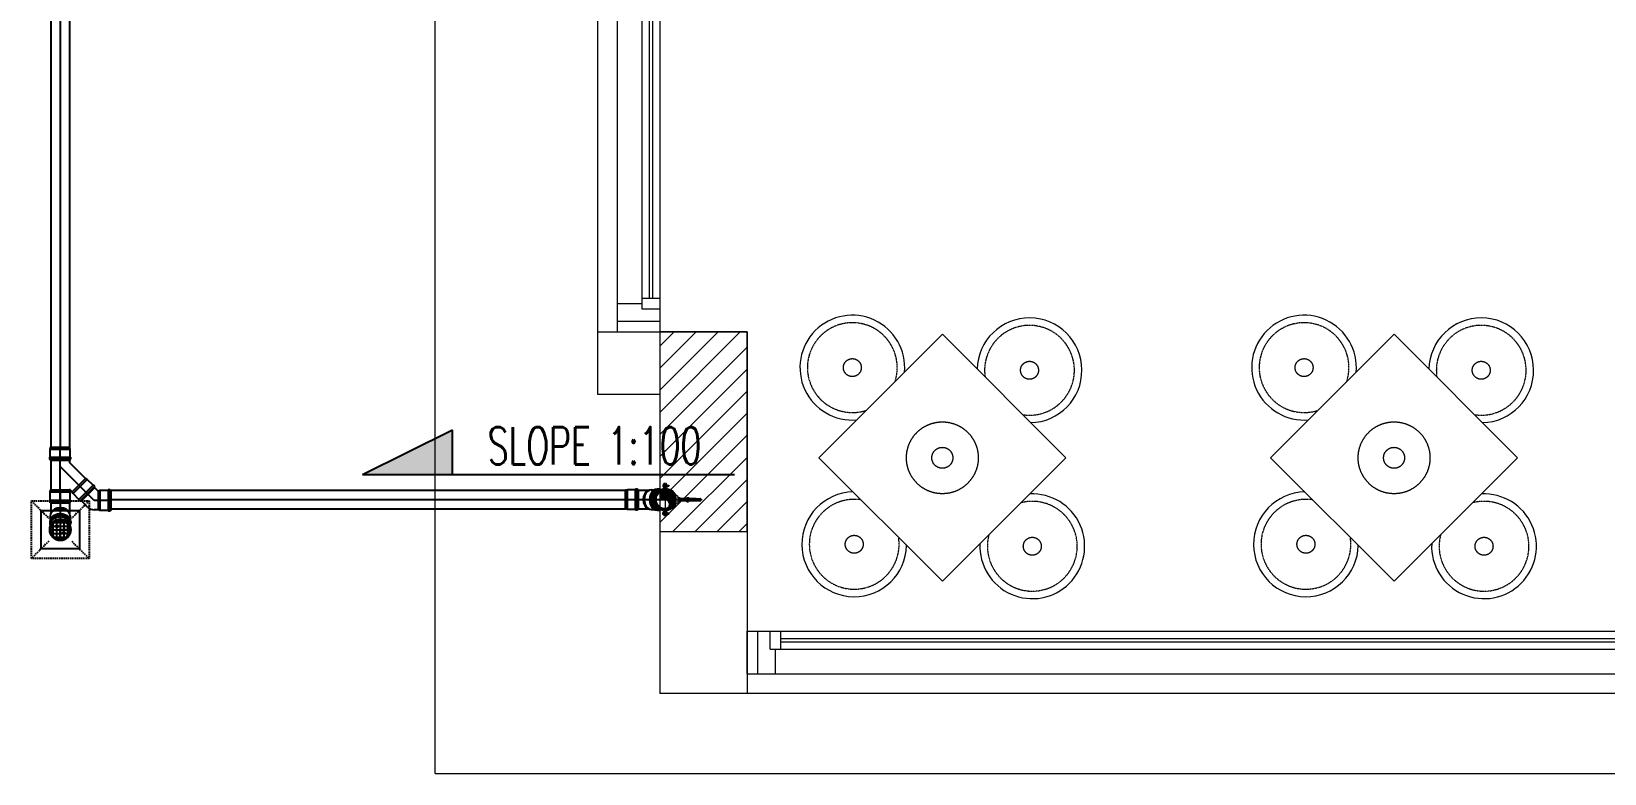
# Model space of a CAD drawing. Header units: metres. Extents: x 1587 to 89247, y -60 to 14723.
# Drawn here: x 41489 to 47796, y -60 to 2914 of the extents above; entities that cross this region are included whole.
import ezdxf
from ezdxf.enums import TextEntityAlignment as Align

# ---------------------------------------------------------------- set-up
doc = ezdxf.new("R2010")
doc.units = ezdxf.units.M
doc.header["$LTSCALE"] = 10
doc.set_wipeout_variables(frame=1)
for name, pattern in [('DASHED', [19.049999999999997, 12.7, -6.35]), ('Hidden', [9.524999999999999, 6.35, -3.175]), ('HIDDEN2', [4.762499999999999, 3.175, -1.5875]), ('xp-KFCM inline base$0$DASH9', [0.1111, 0.0741, -0.037])]:
    doc.linetypes.add(name, pattern=pattern)
doc.layers.get('0').update_dxf_attribs({"color": 253, "lineweight": 0})
for name, color, linetype in [('CCC-DR-FITTING', 11, 'Continuous'), ('CCC-PIPE-WP-75', 5, 'Continuous'), ('CCC-PIPE-WP-75-SingleLine', 3, 'Continuous'), ('M - BLOCKOUT', 1, 'HIDDEN2'), ('MEC - FLOOR DRAIN', 4, 'Continuous')]:
    doc.layers.add(name, color=color, linetype=linetype)
doc.layers.add('CCC-ME-TEXT', color=7, linetype='Continuous', lineweight=25)
doc.layers.add('PL-DR-FITTING', color=3, linetype='Continuous', lineweight=0)
doc.styles.add('ROMAN', font='ROMANS.shx', dxfattribs={"width": 0.75})
doc.styles.add('ROMANS', font='romans.shx', dxfattribs={"width": 0.75})

# ---------------------------------------------------------------- blocks, each defined once
blk = doc.blocks.new('*U505')
for p, q in [((-64.54802558384836, 0.7671526623889804), (-64.54802558384836, 5.370068600401282)), ((-47.58820514101535, 5.370068600401282), (-64.54802558384836, 5.370068600401282)), ((-47.58820514101535, 0.7671526623889804), (-64.54802558384836, 0.7671526623889804)), ((-59.18497995939105, 9.483690527267754), (-59.875417297706, 9.085066342726348)), ((-59.875417297706, 5.370068600401282), (-59.875417297706, 9.085066342726348)), ((-59.18497995939105, 9.483690527267754), (-52.28060659300536, 9.483690527267754)), ((-58.0342512410134, -0.7671526512131095), (-58.0342512410134, 0.7671526623889804)), ((-57.80410528555512, 5.370068600401282), (-57.80410528555512, 9.085066342726348)), ((-53.66148126684129, 5.370068600401282), (-53.66148126684129, 9.086071528494356)), ((-53.43133531417698, -0.7671526512131095), (-53.43133531417698, 0.7671526623889804)), ((-52.28060659300536, 9.483690527267754), (-51.59016925748438, 9.085066342726348)), ((-51.59016925748438, 5.370068600401282), (-51.59016925748438, 9.085066342726348)), ((47.58820514101535, 5.370068600401282), (64.5480256062001, 5.370068600401282)), ((47.58820514101535, 0.7671526623889804), (64.5480256062001, 0.7671526623889804)), ((52.28060659300536, 9.483690527267754), (51.59016925748438, 9.085066342726348)), ((51.59016925748438, 5.370068600401282), (51.59016925748438, 9.085066342726348)), ((59.18497995939105, 9.483690527267754), (52.28060659300536, 9.483690527267754)), ((53.43133531417698, -0.7671526512131095), (53.43133531417698, 0.7671526623889804)), ((53.66148126684129, 5.370068600401282), (53.66148126684129, 9.086071528494356)), ((57.80410528555512, 5.370068600401282), (57.80410528555512, 9.085066342726348)), ((58.0342512410134, -0.7671526512131095), (58.0342512410134, 0.7671526623889804)), ((59.18497995939105, 9.483690527267754), (59.875417297706, 9.085066342726348)), ((59.875417297706, 5.370068600401282), (59.875417297706, 9.085066342726348)), ((64.5480256062001, 0.7671526623889804), (64.5480256062001, 5.370068600401282)), ((-64.54802558384836, -5.370068600401282), (-64.54802558384836, -0.7671526512131095)), ((-47.58820514101535, -0.7671526512131095), (-64.54802558384836, -0.7671526512131095)), ((-47.58820514101535, -5.370068600401282), (-64.54802558384836, -5.370068600401282)), ((-59.92309338692576, -5.915431726723909), (-59.92309338692576, -8.892278968356548)), ((-51.63784534670412, -5.915431726723909), (-59.92309338692576, -5.915431726723909)), ((-59.23265605140477, -9.290903152897952), (-59.92309338692576, -8.892278968356548)), ((-52.32828268222512, -9.290903152897952), (-59.23265605140477, -9.290903152897952)), ((-58.08192733023314, -9.290903412736954), (-58.08192733023314, -14.8405728098005)), ((-53.47901138104498, -14.8405728098005), (-58.08192733023314, -14.8405728098005)), ((-58.02722801361233, -10.46626361086964), (-53.48768154345453, -10.86342246830463)), ((-58.02722801361233, -11.98522587306797), (-53.48768154345453, -12.38238472770899)), ((-58.02722801361233, -13.50418813247233), (-53.48768154345453, -13.90134698990732)), ((-57.85178137756885, -5.915431726723909), (-57.85178137756885, -8.893284165300427)), ((-53.70915735606104, -5.915431726723909), (-53.70915735606104, -8.892278968356548)), ((-53.47901138104498, -9.290903412736954), (-53.47901138104498, -14.8405728098005)), ((-52.32828268222512, -9.290903152897952), (-51.63784534670412, -8.892278968356548)), ((-51.63784534670412, -5.915431726723909), (-51.63784534670412, -8.892278968356548)), ((-11.5072898408398, -50.93792029470205), (11.5072898408398, -50.93792029470205)), ((-8.63046739809215, -51.48130997736007), (-8.63046739809215, -58.23225335776806)), ((-6.904373914003372, -58.69790795818699), (6.712585751898586, -58.69254494744382)), ((-5.178280429914593, -51.48130997736007), (-5.178280429914593, -58.23225335776806)), ((-4.576645690016448, -58.69699118735297), (-4.57664568999638, -86.98252652649579)), ((-3.912381193591441, -86.88532934479049), (-3.912381193600594, -58.69672956818249)), ((3.679705565795302, -63.58845077175647), (-3.912381193600594, -61.51753302756697)), ((-3.835763286799192, -51.27239086478948), (-3.835763286799192, -50.93792029470205)), ((-1.563889860670315, -37.49999999412832), (-1.563889860664858, -37.52891947791068)), ((3.759145380006943, -86.86510759619019), (3.759145379997789, -58.69370815367439)), ((3.835763286799192, -51.27239086478948), (3.835763286799192, -50.93792029470205)), ((4.55211607273668, -58.69339584385308), (4.552116072745833, -86.9786605733175)), ((5.178280429914593, -51.48130997736007), (5.178280429914593, -58.23225335776806)), ((8.246891054324804, -51.48130997736007), (8.246891054324804, -58.23225335776806)), ((47.58820514101535, -0.7671526512131095), (64.5480256062001, -0.7671526512131095)), ((47.58820514101535, -5.370068600401282), (64.5480256062001, -5.370068600401282)), ((51.63784534670412, -5.915431726723909), (51.63784534670412, -8.892278968356548)), ((51.63784534670412, -5.915431726723909), (59.92309338692576, -5.915431726723909)), ((52.32828268222512, -9.290903152897952), (51.63784534670412, -8.892278968356548)), ((52.32828268222512, -9.290903152897952), (59.23265605140477, -9.290903152897952)), ((53.47901138104498, -9.290903412736954), (53.47901138104498, -14.8405728098005)), ((53.47901138104498, -14.8405728098005), (58.08192733023314, -14.8405728098005)), ((58.02722801361233, -10.46626361086964), (53.48768154345453, -10.86342246830463)), ((58.02722801361233, -11.98522587306797), (53.48768154345453, -12.38238472770899)), ((58.02722801361233, -13.50418813247233), (53.48768154345453, -13.90134698990732)), ((53.70915735606104, -5.915431726723909), (53.70915735606104, -8.892278968356548)), ((57.85178137756885, -5.915431726723909), (57.85178137756885, -8.893284165300427)), ((58.08192733023314, -9.290903412736954), (58.08192733023314, -14.8405728098005)), ((59.23265605140477, -9.290903152897952), (59.92309338692576, -8.892278968356548)), ((59.92309338692576, -5.915431726723909), (59.92309338692576, -8.892278968356548)), ((64.5480256062001, -5.370068600401282), (64.5480256062001, -0.7671526512131095)), ((-8.630467398082995, -87.0840348497736), (-8.630467398082995, -93.83497823018159)), ((-6.904373913994219, -94.30063283060049), (6.712585751907739, -94.29526981985727)), ((-4.576645690007295, -122.4948260408059), (-5.575437898738469, -140.6895688908339)), ((-5.17828042990544, -87.0840348497736), (-5.17828042990544, -93.83497823018159)), ((-1.28040573186257, -124.4786749972195), (-4.721417482933188, -124.285143139416)), ((-4.576645690001838, -94.29971605976651), (-4.576645690007295, -122.4948260408059)), ((3.679705565795302, -68.19136670976877), (-3.912381193600594, -66.12044896557927)), ((3.679705565795302, -72.79428264778107), (-3.912381193600594, -70.72336490359156)), ((3.679705565795302, -77.39719858579338), (-3.912381193600594, -75.32628084160388)), ((3.679705565795302, -82.00011452380569), (-3.912381193600594, -79.92919677961619)), ((-3.912381193591441, -124.3306455357165), (-3.912381193591441, -94.299454440596)), ((3.679705565804455, -99.19117564416997), (-3.912381193591441, -97.12025789998047)), ((3.679705565804455, -103.7940915821823), (-3.912381193591441, -101.7231738379927)), ((3.679705565804455, -108.3970075201946), (-3.912381193591441, -106.3260897760051)), ((3.679705565804455, -112.9999234582069), (-3.912381193591441, -110.9290057140174)), ((3.679705565804455, -117.6028393962192), (-3.912381193591441, -115.5319216520297)), ((-0.9892297452224151, -120.0852798136116), (-2.21901949959823, -141.9510384002865)), ((0.9647001503126963, -120.0852798136116), (2.194489885130737, -141.9510384002865)), ((1.25587611460111, -124.4786749972195), (4.696887868465696, -124.285143139416)), ((3.759145380006943, -124.3378843233154), (3.7591453800124, -94.2964330261316)), ((4.552116072745833, -94.29612071628837), (4.552116072745833, -122.4948260408059)), ((4.552116072745833, -122.4948260408059), (5.575437921108517, -140.6895688908339)), ((5.178280429923746, -87.0840348497736), (5.178280429923746, -93.83497823018159)), ((8.24689105433396, -87.0840348497736), (8.24689105433396, -93.83497823018159)), ((-5.575437898738469, -140.6895688908339), (9.153676479284161e-12, -145.1273569833652)), ((-2.21901949959823, -141.9510384002865), (-4.151676999395873, -141.84234049415)), ((1.371295510800395, -127.3145773742513), (-1.395825105710114, -127.3145773742513)), ((5.575437921108517, -140.6895688908339), (9.153676479284161e-12, -145.1273569833652)), ((2.194489885130737, -141.9510384002865), (4.127147404486154, -141.84234049415))]:
    blk.add_line(p, q)
at = {"color": 8}
for p, q in [((-55.73279327619822, -16.84983611293137), (-55.73279327619822, 10.81516465265304)), ((0, 0), (-45.26200674297797, 0)), ((0, 0), (0, 45.26200674296705)), ((0, 0), (45.26200674297797, 0)), ((0, 0), (0, -45.26200674296705)), ((55.73279327619822, -16.84983611293137), (55.73279327619822, 10.81516465265304)), ((-56.89234139677136, -9.806072196923195), (-54.62256816029548, -10.00465162005275)), ((-56.89234139677136, -11.32503445912152), (-54.62256816029548, -11.52361387945711)), ((-56.89234139677136, -12.84399671852588), (-54.62256816029548, -13.04257614165544)), ((-56.89234139677136, -14.36295898072421), (-54.62256816029548, -14.56153840385377)), ((2.145400263369083, -60.86847544368356), (-2.457515685819089, -59.61292336229235)), ((56.89234139677136, -9.806072196923195), (54.62256816029548, -10.00465162005275)), ((56.89234139677136, -11.32503445912152), (54.62256816029548, -11.52361388225108)), ((56.89234139677136, -12.84399671852588), (54.62256816029548, -13.04257614165544)), ((56.89234139677136, -14.36295898072421), (54.62256816029548, -14.56153840385377)), ((2.145400263369083, -65.47139138169587), (-2.457515685819089, -64.21583930309862)), ((2.145400263369083, -70.07430731970818), (-2.457515685819089, -68.81875524111092)), ((2.145400263369083, -74.67722325772047), (-2.457515685819089, -73.42167117912322)), ((2.145400263369083, -79.28013919573276), (-2.457515685819089, -78.02458711713551)), ((2.145400263378237, -96.47120031609707), (-2.457515685809935, -95.21564823470585)), ((2.145400263378237, -101.0741162541094), (-2.457515685809935, -99.8185641755121)), ((2.145400263378237, -105.6770321921217), (-2.457515685809935, -104.4214801135245)), ((2.145400263378237, -110.279948130134), (-2.457515685809935, -109.0243960515368)), ((2.145400263378237, -114.8828640681462), (-2.457515685809935, -113.6273119895491)), ((0.7717601107524975, -125.0936952453271), (-0.7913838056755917, -125.0936952453271)), ((-2.130713509386564, -140.3809510689393), (-5.571725260457184, -140.1874192111359)), ((-1.844892597748125, -135.2990326551885), (-5.285904348818745, -135.1055007862092)), ((-1.515337337730612, -129.6354345303194), (-4.956349088801231, -129.4419026725159)), ((1.490807742820893, -129.6354345303194), (4.93181947153977, -129.4419026725159)), ((1.820362980486665, -135.2990326551885), (5.261374731557283, -135.1055007862092)), ((2.106183914476846, -140.3809510689393), (5.547195643195723, -140.1874192111359))]:
    blk.add_line(p, q, dxfattribs=at)
at = {"color": 8, "linetype": 'Continuous', "ltscale": 500}
blk.add_line((-5.457000000000001e-12, -42.3000000023967), (-1.760323520715839e-12, -148.6670980363856), dxfattribs=at)
blk.add_circle((0, 0), 37.49999893217305)
for centre, radius, start, end in [((-47.58820514101535, 8.438679224811494), 3.068610626642477, 270, 349.9444338097729), ((-47.58820514101535, 8.438679224811494), 7.671526566606192, 270, 349.9444338097729), ((0, 0), 45.26200674297654, 10.05556619022704, 169.9444338097729), ((0, 0), 40.65909080301282, 10.05556619022704, 169.9444338097729), ((47.58820514101535, 8.438679224811494), 7.671526566606192, 190.055566190227, 270), ((47.58820514101535, 8.438679224811494), 3.068610626642477, 190.055566190227, 270), ((-47.58820514101535, -8.438679224811494), 7.671526566606192, 10.05556619022704, 90), ((-47.58820514101535, -8.438679224811494), 3.068610626642477, 10.05556619022704, 90), ((0, 0), 45.26200674297654, 190.055566190227, 244.3523364560024), ((0, 0), 40.65909080301282, 190.055566190227, 349.9444338097729), ((-22.24742704164237, -46.33500435668975), 6.137221253284954, 0, 64.35233647681198), ((-11.5072898408398, -46.33500435668975), 4.602915939963715, 180, 270), ((-6.904373914003372, -54.44763358589262), 3.431978208940595, 59.80502250757799, 120.194977492422), ((-6.904373914003372, -55.2659297492355), 3.431978208940595, 239.805022507578, 300.194977492422), ((0, -80.3390357438475), 29.31864466235524, 79.82701165660345, 100.1729883433965), ((0, -29.37452758010477), 29.31864466235524, 259.8270116566035, 280.1729883433965), ((6.712585751898586, -53.80833969824015), 2.787321318937503, 56.60151157912737, 123.3984884208726), ((6.712585751898586, -55.90522362850606), 2.787321318937503, 236.6015115791273, 303.3984884208726), ((11.5072898408398, -46.33500435668975), 4.602915939963715, 270, 0), ((22.24742704164237, -46.33500435668975), 6.137221253284954, 115.647663523188, 180), ((0, 0), 45.26200674297654, 295.647663523188, 349.9444338097729), ((47.58820514101535, -8.438679224811494), 7.671526566606192, 90, 169.9444338097729), ((47.58820514101535, -8.438679224811494), 3.068610626642477, 90, 169.9444338097729), ((-6.904373913994219, -90.05035845830606), 3.431978208940595, 59.80502250757799, 120.194977492422), ((-6.904373913994219, -90.86865462164899), 3.431978208940595, 239.805022507578, 300.194977492422), ((9.153676479284161e-12, -115.941760616261), 29.31864466235524, 79.82701165660345, 100.1729883433965), ((9.153676479284161e-12, -64.97725245251827), 29.31864466235524, 259.8270116566035, 280.1729883433965), ((6.712585751907739, -89.41106457065369), 2.787321318937503, 56.60151157912737, 123.3984884208726), ((6.712585751907739, -91.5079485009196), 2.787321318937503, 236.6015115791273, 303.3984884208726)]:
    blk.add_arc(centre, radius, start, end)
at = {"extrusion": (0, 0, -1)}
for centre, major_axis, ratio, start_param, end_param in [((-58.82865368854254, 7.744895774871111), (-1.193409375946336, 1.193409375946336), 0.9999999951482627, 0.1952839521569907, 1.438727970069491), ((-52.63693286664785, 7.744895774871111), (-1.193409375946335, -1.193409375946336), 0.999999995148263, 1.702864683520301, 2.946308701432801), ((-58.87632977776229, -7.55210840050131), (-1.193409371572551, -1.193409371572551), 0.9999999963519088, 4.844457337267216, 6.087901355251717), ((-52.6846089558676, -7.55210840050131), (-1.19340937157255, 1.19340937157255), 0.9999999963519088, 3.336876605517661, 4.580320623502163)]:
    blk.add_ellipse(centre, major_axis=major_axis, ratio=ratio, start_param=start_param, end_param=end_param, dxfattribs=at)
at = {"extrusion": (0, 0, -0.9999999999999998)}
for centre, major_axis, ratio, start_param, end_param in [((-55.73129337374121, 2.904150394722819), (-4.609786940713256, 4.609786940713256), 0.9999999974476272, 0.4618276377377755, 1.108483397742852), ((-55.78196927066892, -2.711363020353019), (-4.609786953152189, -4.609786953152189), 0.9999999999137966, 5.174216617069922, 5.820872376542707)]:
    blk.add_ellipse(centre, major_axis=major_axis, ratio=ratio, start_param=start_param, end_param=end_param, dxfattribs=at)
for centre, major_axis, ratio, start_param, end_param in [((52.63693286664785, 7.744895774871111), (-1.193409375946335, 1.193409375946336), 0.999999995148263, 4.844457337110094, 6.087901355022595), ((55.73129337374121, 2.904150394722819), (-4.609786940713256, -4.609786940713256), 0.9999999974476272, 3.603420291327568, 4.250076051332645), ((58.82865368854254, 7.744895774871111), (-1.193409375946336, -1.193409375946336), 0.9999999951482627, 3.336876605746783, 4.580320623659284), ((52.6846089558676, -7.55210840050131), (-1.19340937157255, -1.19340937157255), 0.9999999963519088, 0.1952839519278686, 1.43872796991237), ((55.78196927066892, -2.711363020353019), (-4.609786953152189, 4.609786953152189), 0.9999999999137966, 2.032623963480129, 2.679279722952914), ((58.87632977776229, -7.55210840050131), (-1.193409371572551, 1.193409371572551), 0.9999999963519088, 1.702864683677423, 2.946308701661924)]:
    blk.add_ellipse(centre, major_axis=major_axis, ratio=ratio, start_param=start_param, end_param=end_param)
blk = doc.blocks.new('*U484')
h = blk.add_hatch(color=8)
edge = h.paths.add_edge_path()
edge.add_arc((-5.47926898360514e-13, 18.75), 18.75, 89.99999999999972, 270.0000000000017)
edge.add_arc((8.051574129013955e-13, -18.75), 18.75, -90.00000000000392, 90.0000000000025, ccw=False)
edge.add_arc((2.210970588587081e-12, 3.784030033759933e-26), 37.5, 90.00000000000551, 269.9999999999959, ccw=False)
at = {"color": 8, "linetype": 'Continuous', "ltscale": 500}
blk.add_line((159.2349794794895, -5.797999999999999e-12), (-4.547e-13, 0), dxfattribs=at)
for p, q in [((24.81499929160191, 37.49999999853907), (19.57140772432785, 37.49999999853907)), ((24.81499928975927, 39.89999998884702), (27.46664971876408, 39.89999998884702)), ((32.76995058282546, 42.3000000082522), (27.46664971944347, 42.29999999369947)), ((56.10447434789103, 39.900000003397), (42.70171780873122, 39.900000003397)), ((107.4849794734973, 37.49999999853907), (65.74190139772645, 37.49999999853907)), ((107.4849794734978, 39.90000000339785), (111.2349794769902, 39.90000000339768)), ((107.4849794734978, 39.90000000339785), (107.4849794734909, -39.89999998884872)), ((111.2349794769902, 42.3000000082522), (118.7349794839752, 42.30000000825151)), ((111.2349794769902, 42.3000000082522), (111.234979462431, -42.29999999370358)), ((118.7349794839752, 42.30000000825151), (118.734979469416, -42.29999999370425)), ((118.7349794839752, 39.900000003397), (151.7349794797842, 39.9000000033941)), ((151.7349794797842, 39.9000000033941), (151.7349794652254, -39.89999998885246)), ((151.7349794797842, 39.89999999611809), (159.2349794867686, 37.49999999853907)), ((159.2349794867686, 37.49999999853907), (159.2349794722108, -37.49999999855067)), ((24.81499929160191, -37.49999999855067), (19.57140772430557, -37.49999999855067)), ((24.81499928975927, -39.89999998885077), (27.46664971876408, -39.89999998885077)), ((32.77073518114093, -42.29999999370358), (27.46664971944347, -42.29999999370358)), ((56.10523637093547, -39.89999998884974), (42.7017178379615, -39.89999998884974)), ((107.4849794734909, -37.49999999854623), (65.74190139772463, -37.49999999854623)), ((107.4849794734909, -39.89999998884872), (111.2349794624315, -39.89999998884906)), ((111.234979462431, -42.29999999370358), (118.734979469416, -42.29999999370425)), ((118.7349794694164, -39.89999998884974), (151.7349794652254, -39.89999998885246)), ((151.7349794797774, -39.9000000034045), (159.2349794867623, -37.49999999855067))]:
    blk.add_line(p, q)
blk.add_lwpolyline([(-4.547e-13, 37.5, 1.000000000000017), (0, 0, -1.000000000000055), (-4.547e-13, -37.5, -0.9999999999999168), (-1.3642e-12, 37.5)], format="xyb", close=True)
for radius in [42.3000000023915, 39.90000000134356, 37.5]:
    blk.add_circle((-4.547e-13, 0), radius)
for centre, major_axis, ratio, start_param, end_param in [((27.46664971944347, -2.0464e-12), (0, 42.29999999370156), 0.7071067814981131, 2.751397855210459, 6.673380105558766), ((24.81499928975927, -1.8758e-12), (0, 39.89999998884896), 0.7071067813161152, 2.878209642825392, 6.546568317943814), ((24.81499929160191, -1.8758e-12), (0, 37.49999999854872), 0.7071067811380258, 3.141592653589792, 6.283185307179584), ((27.46664971876408, -2.0464e-12), (0, 39.89999998884885), 0.7071067814997894, 3.141592653589792, 6.283185307179584), ((32.76995058282546, -2.3874e-12), (0, 42.30000000825442), 0.7071067812440566, 3.141566422157673, 6.283185307179584), ((56.10447434789103, -3.0695e-12), (0, 39.90000000340005), 0.7071067809983848, 3.141565644483915, 6.283185307179584), ((61.40777517238075, -2.2169e-12), (1.3716e-12, 37.49999999854389), 0.7071067820075259, 3.373916957870444, 6.050861002899313)]:
    blk.add_ellipse(centre, major_axis=major_axis, ratio=ratio, start_param=start_param, end_param=end_param)
blk = doc.blocks.new('*U482')
for p, q in [((-42.29999999370352, -111.2349794624317), (-42.2999999937042, -118.7349794694167)), ((42.30000000825222, -111.2349794769909), (-42.29999999370352, -111.2349794624317)), ((42.30000000825157, -118.7349794839759), (-42.2999999937042, -118.7349794694167)), ((-39.89999998884878, -107.4849794734915), (-39.899999988849, -111.2349794624321)), ((39.90000000339774, -107.4849794734983), (-39.89999998884878, -107.4849794734915)), ((-39.89999998884968, -118.734979469417), (-39.89999998885242, -151.734979465226)), ((39.90000000339774, -107.4849794734983), (39.90000000339774, -111.2349794769908)), ((39.90000000339705, -118.7349794839757), (39.9000000033941, -151.7349794797846)), ((42.30000000825222, -111.2349794769909), (42.30000000825157, -118.7349794839759)), ((39.9000000033941, -151.7349794797846), (-39.89999998885242, -151.734979465226)), ((-39.90000000340457, -151.7349794797779), (-37.49999999855072, -159.234979486763)), ((37.49999999853912, -159.2349794867695), (-37.49999999855072, -159.234979472211)), ((39.89999999611814, -151.7349794797846), (37.49999999853912, -159.2349794867695))]:
    blk.add_line(p, q)
blk.add_wipeout([(20.62941301841009, 34.15314507660214), (25.400396753175897, 30.770600333578063), (27.93177461145372, 28.492559856258396), (30.526623855415124, 25.693097051493964), (33.18379886998284, 22.15503312261065), (34.94683857387561, 19.254310525149887), (36.585410512955804, 15.92224034820112), (37.676792654223945, 13.132756580321157), (38.644462276507895, 9.930535507558231), (39.30309140556504, 6.875827664585818), (39.688751998065314, 4.100361562511355), (39.90000000134347, 5.385214913603882e-12), (39.7988190482436, -2.8397187312021623), (39.369217161533015, -6.486504466597832), (38.31072869778987, -11.148904284790888), (36.89408758023285, -15.193297921424255), (35.547527420484684, -18.12134913291239), (33.87714057442648, -21.079595503887887), (32.16456714181564, -23.610392217974496), (29.948172072741087, -26.365071393956384), (28.187508044672526, -28.239589061075733), (25.86383694411515, -30.38209898336696), (22.89139905718524, -32.68017517259597), (20.379872114773534, -34.302635652269046), (17.146948697608224, -36.02765813189107), (14.692754668333379, -37.0962661242743), (11.891227791324496, -38.086857335853196), (9.156315106209789, -38.835188859880546), (7.041454378245774, -39.27375612729034), (4.032612885703372, -39.69569288248849), (2.5225715894985825, -39.820178712339306), (-9.947598300641403e-14, -39.90000000133817), (-2.9875316477455556, -39.78799636524194), (-6.236285750093543, -39.40962750585157), (-9.949594954317135, -38.63955952585158), (-13.306891566555521, -37.615643513606756), (-15.55467641642943, -36.74319041246957), (-16.882440509493158, -36.15236095402695), (-14.668026327506013, -37.106050770223554), (-16.89899623713538, -36.14462513685974), (-20.339808672627413, -34.32640650093976), (-21.666298036953812, -33.50494783581597), (-22.960097586971322, -32.631946293526845), (-24.17619570477479, -31.741480138004057), (-24.17619570477479, -31.741480138004057), (-26.931621376751252, -29.439731149013866), (-28.431006441604964, -27.99442574557184), (-28.43100644160497, -27.994425745571828), (-30.971333895045134, -25.155247501636264), (-30.97133389504515, -25.155247501636254), (-32.91385494589816, -22.554116092353382), (-32.913854945898166, -22.554116092353354), (-34.890251874655284, -19.356660978333164), (-36.168325353536424, -16.848211810983816), (-36.874990937607286, -15.239588034406893), (-37.55471942927926, -13.477872558204096), (-38.06950306075103, -11.94667053260285), (-38.238819010093295, -11.393099702031439), (-38.82295202049863, -9.2080614963837), (-38.822952157709445, -9.208060917876615), (-39.47634138409311, -5.799006038425709), (-39.47634138409311, -5.799006038425685), (-39.77965233463515, -3.0966530710988343), (-39.77965233463515, -3.0966530710988103), (-39.90000000134364, 3.548562508890202e-12), (-39.90000000134364, 3.548562508890202e-12), (-39.79888438977511, 2.8388028174863362), (-39.532713691443355, 5.401346896622022), (-38.95524807257844, 8.631259914473016), (-38.32946239283448, 11.084327349173215), (-37.60708968597248, 13.331046675283535), (-36.594901311040005, 15.9004150305153), (-35.015094899626334, 19.129901444534166), (-33.59805769725438, 21.521629099104484), (-31.10236122297144, 24.99306156642866), (-29.52953016705615, 26.833129676212415), (-28.113230184722227, 28.31353543251618), (-26.755152762549002, 29.600199336494455), (-25.050777002271268, 31.05589431476788), (-19.99381431893837, 34.529080339438636), (-18.63895872334792, 35.27887778567981), (-15.824253611312486, 36.627899171976516), (-12.948917147033299, 37.740370226415294), (-12.948917147033299, 37.740370226415294), (-8.86777346525757, 38.90208983944838), (-6.708358357537136, 39.3320216649806), (-3.811987626177242, 39.717486708571045), (-1.8578973587529077, 39.856721108390055), (-1.8578973587529077, 39.856721108390055), (2.161462518536183, 39.84141162017993), (5.752967537936598, 39.48307693955842), (8.143607015507214, 39.060103236993875), (10.894750302979304, 38.383778031133936), (13.55292073441504, 37.52770096441138), (15.654450522273066, 36.700792620232534), (17.47427976799257, 35.87003689289328), (18.974440822197053, 35.09958113129747), (18.974440822197053, 35.09958113129747), (21.465664126137895, 33.63384104932728)])
at = {"color": 8, "linetype": 'Continuous', "ltscale": 500}
for p, q in [((-42.30000000238852, 4.1005e-12), (2.7285e-12, 2.7285e-12)), ((1.3642e-12, 42.30000000239124), (0, 0)), ((-1.3642e-12, -42.30000000238579), (0, 5.457000000000001e-12)), ((42.30000000238852, 1.3565e-12), (-3.4106e-12, 2.7285e-12)), ((-5.6843e-12, -159.2349794794902), (0, 0))]:
    blk.add_line(p, q, dxfattribs=at)
for p, q in [((-42.29999999370352, -32.77073518114147), (-42.29999999370352, -27.46664971944423)), ((-39.89999998885082, -24.81499928975975), (-39.89999998885082, -27.46664971876466)), ((-39.89999998884968, -56.10523637093599), (-39.89999998884968, -42.70171783796192)), ((-37.49999999855072, -24.81499929160233), (-37.49999999855072, -19.57140772430599)), ((37.49999999853912, -24.81499929160234), (37.49999999853912, -19.57140772432826)), ((39.89999998884696, -24.81499928975976), (39.89999998884696, -27.46664971876468)), ((39.90000000339705, -56.10447434789164), (39.90000000339705, -42.7017178087317)), ((42.30000000825222, -32.76995058282595), (42.29999999369943, -27.46664971944424)), ((-37.49999999854618, -107.4849794734916), (-37.49999999854618, -65.74190139772527)), ((37.49999999853912, -107.4849794734981), (37.49999999853912, -65.74190139772718))]:
    blk.add_line(p, q)
for centre, radius in [((0, 5.457000000000001e-12), 42.3000000023915), ((0, 5.457000000000001e-12), 39.90000000134356), ((0, 5.457000000000001e-12), 37.50000000000001), ((-13.25825214724773, 13.25825214725097), 4.6875), ((13.25825214725523, -13.25825214724551), 4.6875)]:
    blk.add_circle(centre, radius)
for centre, major_axis, ratio, start_param, end_param in [((-2.0464e-12, -27.46664971944424), (42.29999999370156, -7.8e-15), 0.7071067814981131, 2.751397855210459, 6.673380105558766), ((-1.819e-12, -24.81499928975976), (39.89999998884896, -7.3e-15), 0.7071067813161152, 2.878209642825392, 6.546568317943814), ((-2.5011e-12, -32.76995058282594), (42.30000000825442, -7.8e-15), 0.7071067812440566, 3.141566422157673, 6.283185307179584), ((-2.9559e-12, -56.10447434789161), (39.90000000340005, -7.299999999999998e-15), 0.7071067809983848, 3.141565644483915, 6.283185307179584), ((-2.0464e-12, -27.46664971876467), (39.89999998884885, -7.3e-15), 0.7071067814997894, 3.141592653589792, 6.283185307179584), ((-1.819e-12, -24.81499929160233), (37.49999999854872, -6.899999999999999e-15), 0.7071067811380258, 3.141592653589792, 6.283185307179584), ((-2.2737e-12, -61.40777517238118), (37.49999999854389, -1.3785e-12), 0.7071067820075259, 3.373916957870444, 6.050861002899313)]:
    blk.add_ellipse(centre, major_axis=major_axis, ratio=ratio, start_param=start_param, end_param=end_param)
blk = doc.blocks.new('BLOCK OUT 250x250')
at = {"linetype": 'DASHED', "ltscale": 0.05}
for p, q in [((-125, 125), (-49.99999999999997, 50)), ((50, 50), (125, 125)), ((-125, -125), (-50, -50)), ((50, -50.00000000000003), (125, -125))]:
    blk.add_line(p, q, dxfattribs=at)
blk.add_lwpolyline([(-125, 125), (125, 125), (125, -125), (-125, -125)], close=True, dxfattribs=at)
blk = doc.blocks.new('A$C50DC7355')
at = {"linetype": 'Continuous', "ltscale": 0.075}
h = blk.add_hatch(dxfattribs=at)
h.set_pattern_fill('ANSI37', color=250, scale=112.5, angle=225, style=0)
h.set_pattern_definition([(270, (48456.80116956788, 785017.7135432587), (14.0625, -4.4e-15), []), (360, (48456.80116956788, 785017.7135432587), (4.4e-15, 14.0625), [])])
edge = h.paths.add_edge_path()
edge.add_arc((0, 0), 41.25, 0, 360, ccw=False)
at = {"color": 4}
blk.add_lwpolyline([(-75, -75), (75, -75), (75, 75), (-75, 75)], close=True, dxfattribs=at)
at = {"color": 8}
blk.add_circle((0, 0), 41.25, dxfattribs=at)
blk = doc.blocks.new('*U483')
at = {"layer": 'M - BLOCKOUT', "extrusion": (0, 0, -1), "xscale": 1.199999999999997, "yscale": 1.199999999999997, "zscale": -1.199999999999997, "rotation": 270}
blk.add_blockref('BLOCK OUT 250x250', (0, 0), dxfattribs=at)
at = {"layer": 'MEC - FLOOR DRAIN', "xscale": 1.333333333333333, "yscale": 1.333333333333333, "zscale": 1.333333333333333}
blk.add_blockref('A$C50DC7355', (0, 0), dxfattribs=at)
blk = doc.blocks.new('*U485')
for p, q in [((-145.7169915083795, 39.90000004705497), (-145.7169915229324, -39.89999994519178)), ((-145.7169915083795, 39.90000004705497), (-141.9669915048871, 39.90000004705497)), ((-141.9669915048871, 42.30000005918549), (-141.9669915194399, -42.29999994277028)), ((-141.9669915048871, 42.30000005918549), (-134.4669915051772, 42.30000005918549)), ((-134.4669915051772, 42.30000005918549), (-134.46699151973, -42.29999994277028)), ((-134.4669915051772, 39.90000004705497), (-101.4669915093682, 39.90000004705497)), ((-101.4669915093682, 39.90000004705497), (-93.96699150966104, 37.50000004947646)), ((-101.4669915093682, 39.90000004705497), (-101.466991523921, -39.89999994519178)), ((25.83501680783138, 37.50000004947646), (-93.96699150966104, 37.50000004947646)), ((-93.96699150966104, 37.50000004947646), (-93.96699152421115, -37.4999999476131)), ((25.83501680783138, 39.90000004705497), (29.58501681132384, 39.90000004705497)), ((25.83501680783138, 39.90000004705497), (25.83501679328128, -39.89999994519178)), ((29.58501681132384, 42.30000005918549), (37.08501681103371, 42.30000005918549)), ((29.58501681132384, 42.30000005918549), (29.58501679677374, -42.29999994277028)), ((37.08501681103371, 42.30000005918549), (37.08501679648089, -42.29999994277028)), ((37.08501681103371, 39.90000004705497), (70.08501680684275, 39.90000004705497)), ((70.08501680684275, 39.90000004705497), (70.08501679228993, -39.89999994519178)), ((70.08501680684275, 39.90000004705497), (77.58501680655263, 37.50000004947646)), ((77.58501680655263, 37.50000004947646), (77.58501679927483, -37.4999999476131)), ((-145.7169915083795, -39.89999994519178), (-141.9669915194399, -39.89999994519178)), ((-141.9669915194399, -42.29999994277028), (-134.46699151973, -42.29999994277028)), ((-134.46699151973, -39.89999994519178), (-101.466991523921, -39.89999994519178)), ((-131.4744913106542, -75.04736998816958), (-108.139967516764, -51.71284622338135)), ((-108.139967516764, -51.71284622338135), (-101.1396103785964, -48.10660165094311)), ((-108.139967516764, -51.71284622338135), (-51.7128464198322, -108.1399674003479)), ((-101.4669915093682, -39.89999995974365), (-93.96699150966104, -37.4999999476131)), ((-101.1396103785964, -48.10660165094311), (-90.53300866798963, -37.4999999476131)), ((-101.1396103785964, -48.10660165094311), (-48.10660182556512, -101.1396102694563)), ((-90.53300866798963, -37.4999999476131), (-93.9669914878332, -37.4999999476131)), ((-48.10660181101503, -101.1396102549042), (15.53300855448469, -37.4999999476131)), ((25.83501679328128, -37.4999999476131), (15.53300855448469, -37.4999999476131)), ((25.83501680783138, -39.89999994519178), (29.58501679677374, -39.89999994519178)), ((29.58501679677374, -42.29999994277028), (37.08501679648089, -42.29999994277028)), ((37.08501679648089, -39.89999994519178), (70.08501679228993, -39.89999994519178)), ((70.08501680684275, -39.89999995974365), (77.58501680655263, -37.4999999476131)), ((-162.5473856768894, -109.5143768353063), (-137.7323863768133, -84.69937753522191)), ((-139.4294425990656, -83.00232127658096), (-136.7777921695951, -80.35067084711051)), ((-139.4294425990656, -83.00232127658096), (-83.00232149485873, -139.4294424535473)), ((-138.4748484415468, -78.65361457515985), (-133.1715475826058, -73.35031371621892)), ((-138.4748484415468, -78.65361457515985), (-78.65361479343937, -138.4748482960275)), ((-137.7323863768133, -84.69937753522191), (-84.6993777898715, -137.7323861221467)), ((-133.1715475826058, -73.35031371621892), (-73.35031393449846, -133.1715474370866)), ((-75.04737020644734, -131.4744911651361), (-51.7128464198322, -108.1399674003479)), ((-51.71284639800433, -108.139967385796), (-48.10660181101503, -101.1396102549042)), ((-175.9308813796133, -159.0638897051817), (-173.5308813785677, -151.5638897102672)), ((-175.9308813796097, -192.0638897260215), (-175.9308813796133, -159.0638897257612)), ((-96.13088137692742, -159.0638897154592), (-175.9308813796133, -159.0638897257612)), ((-173.5308813888577, -151.5638897205567), (-173.5308813837137, -136.0308811287746)), ((-98.53088137797658, -151.5638897102553), (-173.5308813837128, -151.5638897257016)), ((-98.53088138826479, -151.5638897205451), (-84.6993777898715, -137.7323861221467)), ((-96.13088138207243, -159.0638897103143), (-98.53088137797658, -151.5638897102553)), ((-96.13088137692193, -192.0638897157194), (-96.13088137692742, -159.0638897154592)), ((-83.00232148758369, -139.4294424389954), (-80.35067106538827, -136.7777920240768)), ((-78.65361479343937, -138.4748482960275), (-73.35031393449846, -133.1715474370866)), ((-178.3308813755111, -199.5638897260808), (-178.330881375512, -192.0638897260218)), ((-93.73088137072955, -192.0638897054293), (-178.330881375512, -192.0638897260218)), ((-93.73088137072864, -199.5638897054883), (-178.3308813755111, -199.5638897260808)), ((-175.9308813744619, -203.3138897106755), (-175.9308813796078, -199.5638897260805)), ((-96.13088137692013, -203.3138897158081), (-175.9308813693178, -203.3138897158204)), ((-96.13088137692013, -203.3138897158081), (-96.13088137692102, -199.5638897157784)), ((-93.73088137072864, -199.5638897054883), (-93.73088137072955, -192.0638897054293))]:
    blk.add_line(p, q)
at = {"color": 8}
for p, q in [((-145.7169915156546, 5.09315896e-08), (77.58501680291373, 5.09315896e-08)), ((-136.0308813731308, -136.0308810616508), (0, 0))]:
    blk.add_line(p, q, dxfattribs=at)
at = {"color": 8, "linetype": 'Continuous', "ltscale": 500}
blk.add_line((-136.0308813731199, -203.3138897158142), (-136.0308813731308, -136.0308810616508), dxfattribs=at)
blk.add_arc((-136.030881383419, -136.0308811287687), 37.50000000000001, 135.0000000000834, 180)
blk = doc.blocks.new('*U490')
blk.add_hatch(color=2).paths.add_polyline_path([(210640431.043742, 2432922328.497326), (210640371.0358876, 2432922328.502542), (210640431.046316, 2432922448.497326)])
at = {"color": 2, "extrusion": (-4.612219911079046e-05, -5.181130989181713e-05, 0.9999999975941656)}
blk.add_line((210640431.038504, 2432921951.465522, -5.2544592942e-06), (210640431.046316, 2432922448.497326, 5.2616763616e-06), dxfattribs=at)
blk.add_line((210640431.034593, 2432922313.497336, -1.748761720489674), (210640431.034593, 2432922313.497336, -1.748761720489674))
for points, elevation in [([(210640370.8118416, 2432922324.733701), (210640430.8222699, 2432922444.728481)], -135768.098818182), ([(210640430.8196923, 2432922324.728481), (210640370.8118416, 2432922324.733701)], -135768.0988181821)]:
    blk.add_lwpolyline(points, dxfattribs=dict(at, elevation=elevation))
at = {"layer": 'CCC-ME-TEXT', "style": 'ROMAN', "width": 0.75}
blk.add_attdef('SLOPE', text='', height=49.99999999999996, rotation=90, dxfattribs=at).set_placement((210640366.9991049, 2432922138.625988), align=Align.CENTER)

msp = doc.modelspace()

# ---------------------------------------------------------------- hatches: boundary and pattern name
at = {"transparency": 33554687}
h = msp.add_hatch(dxfattribs=at)
h.set_pattern_fill('ANSI31', color=256, scale=500)
h.set_pattern_definition([(44.99999999999999, (-1240983.379184201, -154000.6675397496), (-44.19417382415922, 44.19417382415922), [])])
h.paths.add_polyline_path([(44358.02881399646, 1710.280687501501), (44008.02881399646, 1710.280687501501), (44008.02881399646, 910.2806875015449), (44358.02881399646, 910.2806875015449)])

# ---------------------------------------------------------------- linework, layer by layer
for p, q in [((43107.61777523987, -60.0743839935385), (43107.61777523987, 13516.22011419897)), ((43758.02881399669, 3590.280687502065), (43758.02881399669, 1710.280687502178)), ((43837.02881399646, 3590.280687502065), (43837.02881399646, 1710.280687502178)), ((44008.028813996, 3590.280687502065), (44008.028813996, 1710.280687502178)), ((43936.77881399623, 3497.65568750184), (43936.77881399623, 1802.905687501952)), ((43965.27881399646, 3454.905687502), (43965.27881399646, 1845.655687501792)), ((43979.52881399646, 3454.905687502), (43979.52881399646, 1845.655687501792)), ((43936.77881399623, 1845.655687501792), (44008.028813996, 1845.655687501792)), ((43837.02881399646, 1824.280687501981), (43936.77881399623, 1824.280687501981)), ((43936.77881399623, 1802.905687501952), (44008.028813996, 1802.905687501952)), ((43758.02881399669, 1710.280687502178), (43758.02881399669, 1460.280687502178)), ((43758.02881399669, 1710.280687502178), (44358.02881399669, 1710.280687502178)), ((43837.02881399646, 1753.030687501792), (44008.028813996, 1753.030687501792)), ((43837.02881399646, 1710.280687502178), (44008.028813996, 1710.280687502178)), ((44358.02881399669, 1710.280687502178), (44358.02881399669, 260.2806875021342)), ((43758.02881399669, 1460.280687502178), (44008.02881399669, 1460.280687502178)), ((44008.02881399669, 1460.280687502178), (44008.02881399669, 260.2806875021342)), ((44358.02881399646, 510.280687502418), (48108.02881399623, 510.280687502418)), ((44358.02881399646, 339.2806875025417), (44358.02881399646, 510.280687502418)), ((44400.77881399623, 339.2806875025417), (44400.77881399623, 510.280687502418)), ((44450.65381399646, 439.0306875024544), (44450.65381399646, 510.280687502418)), ((44493.40381399646, 439.0306875024544), (44493.40381399646, 510.280687502418)), ((44493.40381399646, 481.7806875024107), (47972.65381399646, 481.7806875024107)), ((44493.40381399646, 467.5306875024035), (47972.65381399646, 467.5306875024035)), ((44450.65381399646, 439.0306875024544), (48015.40381399646, 439.0306875024544)), ((44472.02881399669, 339.2806875025417), (44472.02881399669, 439.0306875024544)), ((44358.02881399646, 339.2806875025417), (48108.02881399623, 339.2806875025417)), ((44358.02881399669, 260.2806875021342), (44008.02881399669, 260.2806875021342)), ((48108.02881399623, 260.2806875023016), (44358.02881399669, 260.280687502076)), ((43107.61777523987, -60.0743839935385), (56674.64428677002, -60.0743839935385))]:
    msp.add_line(p, q)
for points in [[(44358.02881399646, 1710.280687501501), (44008.02881399646, 1710.280687501501), (44008.02881399646, 910.2806875015449), (44358.02881399646, 910.2806875015449)], [(44645.98881100711, 1205.446355600776), (45140.96355783741, 1700.421102431341), (45635.93830466817, 1205.446355600747), (45140.96355783741, 710.4716087701963)], [(46456.91633955936, 1205.446355599408), (46951.89108638989, 1700.421102429973), (47446.86583322041, 1205.446355599379), (46951.89108638989, 710.4716087688284)]]:
    msp.add_lwpolyline(points, close=True)
at = {"linetype": 'Hidden', "ltscale": 100}
for centre, radius in [((44780.10937616473, 1566.950322818164), 36), ((45490.36765429458, 1556.304792117735), 36), ((46591.03690471721, 1566.950322816796), 36), ((47301.29518284706, 1556.304792116367), 36), ((45140.96355783601, 1205.446355599182), 144), ((46951.89108638849, 1205.446355597815), 144), ((45140.96355783601, 1205.446355599182), 42), ((46951.89108638849, 1205.446355597815), 42), ((44787.62859052174, 858.8110698974197), 36), ((45501.5797843557, 850.8968950486378), 36), ((46598.55611907422, 858.8110698960518), 36), ((47312.50731290818, 850.8968950472699), 36)]:
    msp.add_circle(centre, radius, dxfattribs=at)
for centre, start, end in [((44780.10937616473, 1566.950322818164), 355.0360602082998, 274.9639397916968), ((45490.36765429458, 1556.304792117735), 271.2716594708888, 178.7283405291122), ((46591.03690471721, 1566.950322816796), 355.0360602082998, 274.9639397916968), ((47301.29518284706, 1556.304792116367), 271.2716594708888, 178.7283405291122), ((44787.62859052174, 858.8110698974197), 91.34964099370576, 358.6503590060866), ((45501.5797843557, 850.8968950486378), 177.1473565082582, 92.8526434915323), ((46598.55611907422, 858.8110698960518), 91.34964099370576, 358.6503590060866), ((47312.50731290818, 850.8968950472699), 177.1473565082582, 92.8526434915323)]:
    msp.add_arc(centre, 210, start, end)
at = {"linetype": 'xp-KFCM inline base$0$DASH9'}
for centre, start, end in [((44780.10937616473, 1566.950322818164), 341.715938306991, 288.2840616927971), ((45490.36765429458, 1556.304792117735), 261.2498078707403, 188.7501921292584), ((46591.03690471721, 1566.950322816796), 341.715938306991, 288.2840616927971), ((47301.29518284706, 1556.304792116367), 261.2498078707403, 188.7501921292584), ((44787.62859052174, 858.8110698974197), 81.36091643336401, 8.63908356663151), ((45501.5797843557, 850.8968950486378), 165.1182418511353, 104.8817581488615), ((46598.55611907422, 858.8110698960518), 81.36091643336401, 8.63908356663151), ((47312.50731290818, 850.8968950472699), 165.1182418511353, 104.8817581488615)]:
    msp.add_arc(centre, 180, start, end, dxfattribs=at)
at = {"layer": 'CCC-PIPE-WP-75'}
for p, q in [((41567.13214048225, 7419.343148329637), (41567.13214048222, 1248.063076895887)), ((41642.13214048225, 7419.343148329637), (41642.13214048222, 1248.063076895887)), ((41807.94603024893, 1075.338728387083), (43870.60180682194, 1075.338728387047)), ((41807.94603024895, 1000.338728387083), (43870.60180682194, 1000.338728387047))]:
    msp.add_line(p, q, dxfattribs=at)
at = {"layer": 'CCC-PIPE-WP-75-SingleLine'}
for p, q in [((41604.63214048225, 7419.343148329637), (41604.63214048222, 1248.063076895887)), ((41807.94603024894, 1037.838728387083), (43870.60180682194, 1037.838728387047))]:
    msp.add_line(p, q, dxfattribs=at)

# ---------------------------------------------------------------- block references
at = {"layer": 'CCC-DR-FITTING', "rotation": 180}
for name, p in [('*U482', (41604.63214048219, 917.2760890928839)), ('*U484', (44029.83678630146, 1037.838728387076))]:
    msp.add_blockref(name, p, dxfattribs=at)
at = {"layer": 'CCC-ME-TEXT'}
ref = msp.add_blockref('*U490', (7298810162.306427, 631922429.9074404, 7.8762761406e-06), dxfattribs=dict(at, xscale=-2.999999999999996, yscale=2.999999999999996, zscale=2.999999999999996, rotation=90))
ref.add_attrib('SLOPE', 'SLOPE 1:100', dxfattribs={"color": 3, "height": 150, "rotation": 2.835712449478573e-05, "style": 'ROMANS', "width": 0.65}).set_placement((43746.42854738008, 1178.910135927952, 7.876276108499973e-06), align=Align.CENTER)
at = {"layer": 'PL-DR-FITTING', "xscale": -1, "rotation": 90}
msp.add_blockref('*U505', (44029.83678630146, 1037.838728387076), dxfattribs=at)

# ---------------------------------------------------------------- next in the draw order: block references
at = {"layer": 'CCC-DR-FITTING', "rotation": 89.99999999999999}
msp.add_blockref('*U485', (41604.63214053313, 1170.478060089335), dxfattribs=at)
at = {"layer": 'CCC-DR-FITTING', "xscale": -0.7690909091343536, "yscale": 0.7690909091343536, "zscale": 0.7690909091343536}
msp.add_blockref('*U483', (41604.63214048219, 917.2760890928839), dxfattribs=at)

doc.saveas('drawing.dxf')
